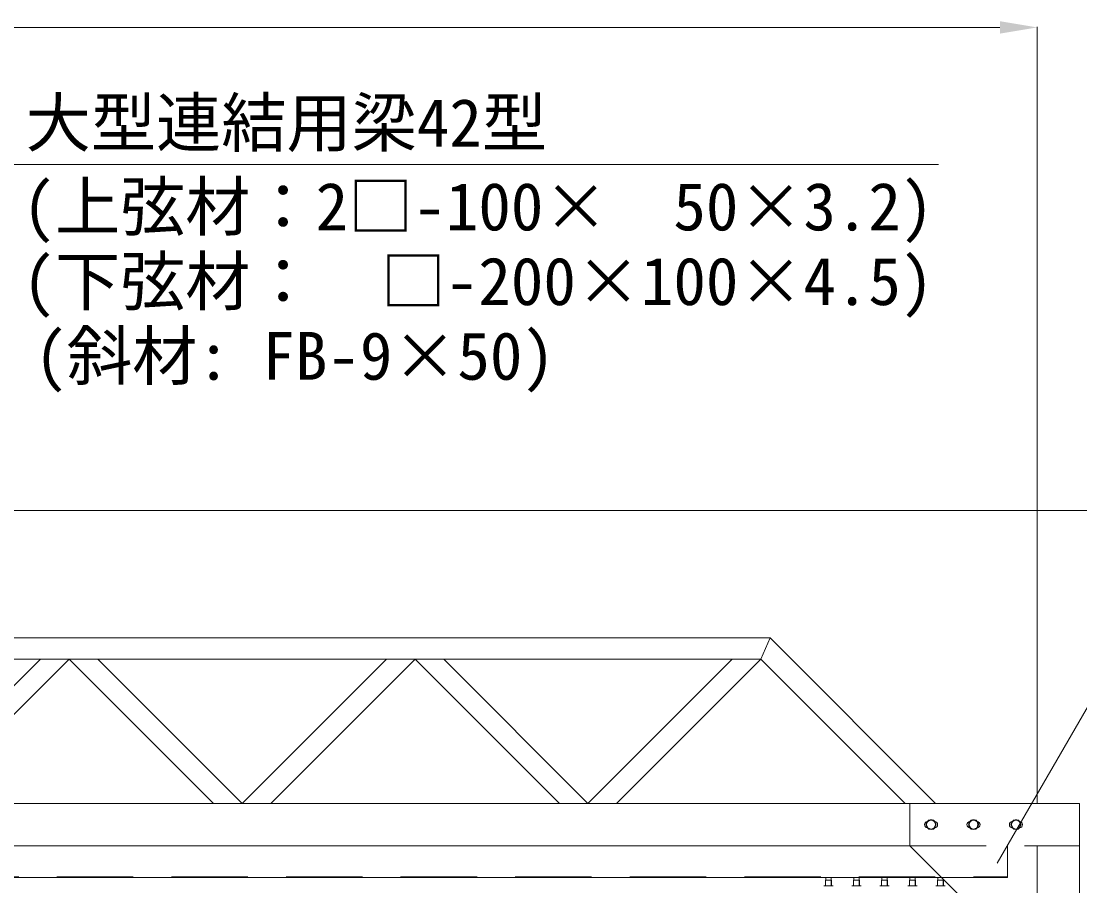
# Model space of a CAD drawing. Units: millimetres, scale not verified. Extents: x -30584 to 1616, y -23100 to 23100.
# Drawn here: x -15508 to -13014, y -13742 to -11704 of the extents above; entities that cross this region are included whole.
import ezdxf
from ezdxf.enums import TextEntityAlignment as Align

# ---------------------------------------------------------------- set-up
doc = ezdxf.new("R2010")
doc.units = ezdxf.units.MM
doc.header["$LTSCALE"] = 150
doc.linetypes.add('DASHED1', pattern=[1.8, 1.2, -0.6])
for name, color, linetype, lineweight in [('0-6_ﾎﾞﾙﾄ類', 2, 'Continuous', 18), ('0-B_寸法', 3, 'Continuous', 18), ('0-E_大型柱', 7, 'Continuous', 18), ('0-F_大型連結用梁42', 7, 'Continuous', 18), ('1-6_吊車', 4, 'DASHED1', 9), ('1-A_文字', 7, 'Continuous', 18)]:
    doc.layers.add(name, color=color, linetype=linetype, lineweight=lineweight)
doc.styles.add('ＭＳ ゴシック', font='')
doc.styles.get('ＭＳ ゴシック').set_extended_font_data('MS Gothic')

msp = doc.modelspace()

# ---------------------------------------------------------------- linework, layer by layer
at = {"layer": '0-6_ﾎﾞﾙﾄ類'}
for p, q in [((-13617.3, -13742.4), (-13595.1, -13742.4)), ((-13617.3, -13742.4), (-13613.7, -13742.4)), ((-13598.7, -13742.4), (-13595.1, -13742.4)), ((-13551.3, -13742.4), (-13529, -13742.4)), ((-13551.3, -13742.4), (-13547.7, -13742.4)), ((-13532.7, -13742.4), (-13529, -13742.4)), ((-13485.3, -13742.4), (-13463.1, -13742.4)), ((-13485.3, -13742.4), (-13481.7, -13742.4)), ((-13466.7, -13742.4), (-13463.1, -13742.4)), ((-13419.3, -13742.4), (-13397, -13742.4)), ((-13419.3, -13742.4), (-13415.7, -13742.4)), ((-13400.7, -13742.4), (-13397, -13742.4)), ((-13353.3, -13742.4), (-13331.1, -13742.4)), ((-13353.3, -13742.4), (-13349.7, -13742.4)), ((-13334.7, -13742.4), (-13331.1, -13742.4))]:
    msp.add_line(p, q, dxfattribs=at)
for points in [[(-13370.2, -13587.5), (-13376.3, -13598), (-13370.2, -13608.5), (-13358.1, -13608.5), (-13352, -13598), (-13358.1, -13587.5)], [(-13270.2, -13587.5), (-13276.3, -13598), (-13270.2, -13608.5), (-13258.1, -13608.5), (-13252, -13598), (-13258.1, -13587.5)], [(-13170.2, -13587.5), (-13176.3, -13598), (-13170.2, -13608.5), (-13158.1, -13608.5), (-13152, -13598), (-13158.1, -13587.5)]]:
    msp.add_lwpolyline(points, close=True, dxfattribs=at)
for centre in [(-13364.2, -13598), (-13264.2, -13598), (-13164.2, -13598)]:
    msp.add_circle(centre, 10.5, dxfattribs=at)
for centre, radius, start, end in [((-13364.2, -13598), 11.4, 127.685, 172.315), ((-13364.2, -13598), 11, 132.659, 167.341), ((-13364.2, -13598), 11.4, 67.685, 112.315), ((-13364.2, -13598), 11, 72.659, 107.341), ((-13364.2, -13598), 11.4, 7.685, 52.315), ((-13364.2, -13598), 11, 12.659, 47.341), ((-13264.2, -13598), 11.4, 127.685, 172.315), ((-13264.2, -13598), 11, 132.659, 167.341), ((-13264.2, -13598), 11.4, 67.685, 112.315), ((-13264.2, -13598), 11, 72.659, 107.341), ((-13264.2, -13598), 11.4, 7.685, 52.315), ((-13264.2, -13598), 11, 12.659, 47.341), ((-13164.2, -13598), 11.4, 127.685, 172.315), ((-13164.2, -13598), 11, 132.659, 167.341), ((-13164.2, -13598), 11.4, 67.685, 112.315), ((-13164.2, -13598), 11, 72.659, 107.341), ((-13164.2, -13598), 11.4, 7.685, 52.315), ((-13164.2, -13598), 11, 12.659, 47.341), ((-13364.2, -13598), 11.4, 187.685, 232.315), ((-13364.2, -13598), 11, 192.659, 227.341), ((-13364.2, -13598), 11.4, 247.685, 292.315), ((-13364.2, -13598), 11, 252.659, 287.341), ((-13364.2, -13598), 11.4, 307.685, 352.315), ((-13364.2, -13598), 11, 312.659, 347.341), ((-13264.2, -13598), 11.4, 187.685, 232.315), ((-13264.2, -13598), 11, 192.659, 227.341), ((-13264.2, -13598), 11.4, 247.685, 292.315), ((-13264.2, -13598), 11, 252.659, 287.341), ((-13264.2, -13598), 11.4, 307.685, 352.315), ((-13264.2, -13598), 11, 312.659, 347.341), ((-13164.2, -13598), 11.4, 187.685, 232.315), ((-13164.2, -13598), 11, 192.659, 227.341), ((-13164.2, -13598), 11.4, 247.685, 292.315), ((-13164.2, -13598), 11, 252.659, 287.341), ((-13164.2, -13598), 11.4, 307.685, 352.315), ((-13164.2, -13598), 11, 312.659, 347.341)]:
    msp.add_arc(centre, radius, start, end, dxfattribs=at)
at = {"layer": '0-B_寸法'}
for p, q in [((-26526.2, -11719.2), (-13202.2, -11719.2)), ((-13114.2, -13547), (-13114.2, -11718.2)), ((-17301.2, -12858), (-11733.2, -12858))]:
    msp.add_line(p, q, dxfattribs=at)
at = {"layer": '0-B_寸法', "color": 91}
msp.add_solid([(-13202.2, -11704.5), (-13114.2, -11719.2), (-13202.2, -11733.9)], dxfattribs=at)
at = {"layer": '0-E_大型柱', "color": 4, "linetype": 'DASHED1', "lineweight": 9}
for q in [(-13114.2, -13948), (-13014.2, -13648)]:
    msp.add_line((-13114.2, -13648), q, dxfattribs=at)
at = {"layer": '0-E_大型柱'}
msp.add_lwpolyline([(-13414.2, -13548), (-13014.2, -13548), (-13014.2, -13948), (-13114.2, -13948), (-13414.2, -13648)], close=True, dxfattribs=at)
for centre, start, end in [((-13372.2, -13598), 94.097, 265.903), ((-13356.2, -13598), 274.097, 85.903), ((-13272.2, -13598), 94.097, 265.903), ((-13256.2, -13598), 274.097, 85.903), ((-13172.2, -13598), 94.097, 265.903), ((-13156.2, -13598), 274.097, 85.903)]:
    msp.add_arc(centre, 7.5, start, end, dxfattribs=at)
at = {"layer": '0-F_大型連結用梁42', "color": 4, "linetype": 'DASHED1', "lineweight": 9}
for p, q in [((-13414.2, -13648), (-13014.2, -13648)), ((-17314.2, -13721), (-13184.2, -13721))]:
    msp.add_line(p, q, dxfattribs=at)
at = {"layer": '0-F_大型連結用梁42'}
for points in [[(-17302.2, -13208), (-17302.2, -13158), (-13743.7, -13158), (-13765.2, -13208), (-17285.2, -13208)], [(-13414.2, -13548), (-17302.2, -13548), (-17302.2, -13648), (-13414.2, -13648)], [(-13414.2, -13648), (-17314.2, -13648), (-17314.2, -13723), (-13339.2, -13723)]]:
    msp.add_lwpolyline(points, dxfattribs=at)
for points in [[(-13353.7, -13548), (-13425.2, -13548), (-13765.2, -13208), (-13743.7, -13158)], [(-15802.7, -13548), (-15462.7, -13208), (-15395.2, -13208), (-15735.2, -13548)], [(-14987.7, -13548), (-15327.7, -13208), (-15395.2, -13208), (-15055.2, -13548)], [(-14987.7, -13548), (-14647.7, -13208), (-14580.2, -13208), (-14920.2, -13548)], [(-14172.7, -13548), (-14512.7, -13208), (-14580.2, -13208), (-14240.2, -13548)], [(-14172.7, -13548), (-13832.7, -13208), (-13765.2, -13208), (-14105.2, -13548)]]:
    msp.add_lwpolyline(points, close=True, dxfattribs=at)
at = {"layer": '0-F_大型連結用梁42', "color": 4, "linetype": 'DASHED1', "lineweight": 9}
msp.add_lwpolyline([(-13339.2, -13723), (-13184.2, -13723), (-13184.2, -13648)], dxfattribs=at)
at = {"layer": '1-6_吊車', "color": 7, "linetype": 'Continuous', "lineweight": 18}
for p, q in [((-13614.1, -13742.4), (-13614.1, -13742.4)), ((-13612.9, -13742.4), (-13612.9, -13729.4)), ((-13612.5, -13729.4), (-13612.5, -13723)), ((-13599.9, -13729.4), (-13599.9, -13723)), ((-13599.5, -13742.4), (-13599.5, -13729.4)), ((-13598.3, -13742.4), (-13598.3, -13742.4)), ((-13548.1, -13742.4), (-13548.1, -13742.4)), ((-13546.9, -13742.4), (-13546.9, -13729.4)), ((-13546.4, -13729.4), (-13546.4, -13723)), ((-13533.9, -13729.4), (-13533.9, -13723)), ((-13533.5, -13742.4), (-13533.5, -13729.4)), ((-13532.2, -13742.4), (-13532.2, -13742.4)), ((-13482.1, -13742.4), (-13482.1, -13742.4)), ((-13480.9, -13742.4), (-13480.9, -13729.4)), ((-13480.5, -13729.4), (-13480.5, -13723)), ((-13467.9, -13729.4), (-13467.9, -13723)), ((-13467.5, -13742.4), (-13467.5, -13729.4)), ((-13466.3, -13742.4), (-13466.3, -13742.4)), ((-13416.1, -13742.4), (-13416.1, -13742.4)), ((-13414.9, -13742.4), (-13414.9, -13729.4)), ((-13414.4, -13729.4), (-13414.4, -13723)), ((-13401.9, -13729.4), (-13401.9, -13723)), ((-13401.5, -13742.4), (-13401.5, -13729.4)), ((-13400.2, -13742.4), (-13400.2, -13742.4)), ((-13350.1, -13742.4), (-13350.1, -13742.4)), ((-13348.9, -13742.4), (-13348.9, -13729.4)), ((-13348.5, -13729.4), (-13348.5, -13723)), ((-13335.9, -13729.4), (-13335.9, -13726.2)), ((-13335.5, -13742.4), (-13335.5, -13729.4)), ((-13334.3, -13742.4), (-13334.3, -13742.4))]:
    msp.add_line(p, q, dxfattribs=at)
for points in [[(-13614.1, -13742.4), (-13613.2, -13742.4), (-13613.2, -13729.4), (-13606.2, -13729.4)], [(-13598.3, -13742.4), (-13599.2, -13742.4), (-13599.2, -13729.4), (-13606.2, -13729.4)], [(-13548.1, -13742.4), (-13547.2, -13742.4), (-13547.2, -13729.4), (-13540.2, -13729.4)], [(-13532.2, -13742.4), (-13533.2, -13742.4), (-13533.2, -13729.4), (-13540.2, -13729.4)], [(-13482.1, -13742.4), (-13481.2, -13742.4), (-13481.2, -13729.4), (-13474.2, -13729.4)], [(-13466.3, -13742.4), (-13467.2, -13742.4), (-13467.2, -13729.4), (-13474.2, -13729.4)], [(-13416.1, -13742.4), (-13415.2, -13742.4), (-13415.2, -13729.4), (-13408.2, -13729.4)], [(-13400.2, -13742.4), (-13401.2, -13742.4), (-13401.2, -13729.4), (-13408.2, -13729.4)], [(-13350.1, -13742.4), (-13349.2, -13742.4), (-13349.2, -13729.4), (-13342.2, -13729.4)], [(-13334.3, -13742.4), (-13335.2, -13742.4), (-13335.2, -13729.4), (-13342.2, -13729.4)]]:
    msp.add_lwpolyline(points, dxfattribs=at)
at = {"layer": '1-A_文字'}
for p, q in [((-15528.2, -12042.5), (-15488.3, -12042.5)), ((-15488.3, -12042.5), (-13346.5, -12042.5)), ((-13208.4, -13689.2), (-12257.6, -12042.5))]:
    msp.add_line(p, q, dxfattribs=at)

# ---------------------------------------------------------------- texts
at = {"layer": '1-A_文字', "style": 'ＭＳ ゴシック'}
for s, p in [('大型連結用梁42型            \u3000\u3000', (-15497.6, -12033.8)), ('(上弦材：2□-100×  50×3.2)', (-15505.4, -12231.4)), ('(下弦材：  □-200×100×4.5)', (-15505.4, -12407.4)), ('(斜材: FB-9×50)', (-15477, -12583.4))]:
    msp.add_text(s, height=112.6, dxfattribs=at).set_placement(p, align=Align.BOTTOM_LEFT)

doc.saveas('drawing.dxf')
